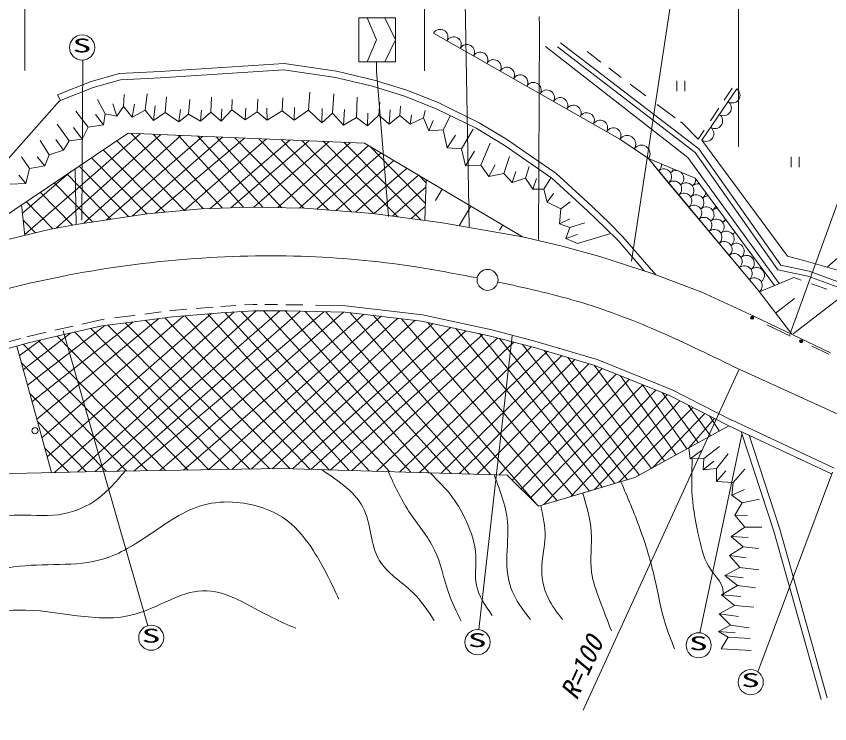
# Model space of a CAD drawing. Units: millimetres, scale not verified. Extents: x 40000 to 680000, y 20000 to 380000.
# Drawn here: x 128743 to 206490, y 278089 to 345656 of the extents above; entities that cross this region are included whole.
import ezdxf
from ezdxf.enums import TextEntityAlignment as Align

# ---------------------------------------------------------------- set-up
doc = ezdxf.new("R2010")
doc.units = ezdxf.units.MM
doc.header["$LTSCALE"] = 1000
for name, color, linetype, lineweight in [('M-BGD', 2, 'Continuous', 13), ('M-BGD-RSTR', 3, 'Continuous', 13), ('M-TTL', 7, 'Continuous', 13), ('M-TTL-FRAM', 7, 'Continuous', 13), ('M-TTL-LINE', 7, 'Continuous', 13), ('M-TTL-TXT', 7, 'Continuous', 13)]:
    doc.layers.add(name, color=color, linetype=linetype, lineweight=lineweight)
doc.styles.add('ＭＳ ゴシック', font='')
doc.styles.get('ＭＳ ゴシック').set_extended_font_data('MS Gothic')

msp = doc.modelspace()

# ---------------------------------------------------------------- linework, layer by layer
at = {"layer": 'M-BGD'}
msp.add_line((197889, 311908), (264689, 281634), dxfattribs=at)
for points, knots in [([(112317, 314122), (115161, 315313), (118005, 316505), (120912, 317526), (124887, 318921), (128979, 319998), (133117, 320816), (136818, 321547), (140556, 322071), (144312, 322396), (148196, 322732), (152100, 322855), (155999, 322732), (159599, 322619), (163195, 322296), (166753, 321747), (168768, 321436), (170770, 321053), (172773, 320669)], [0, 0, 0, 0, 1, 1, 1, 2, 2, 2, 3, 3, 3, 4, 4, 4, 5, 5, 5, 6, 6, 6, 6]), ([(174812, 320272), (177325, 319726), (179837, 319179), (182299, 318454), (184936, 317678), (187516, 316697), (190042, 315603), (192697, 314454), (195293, 313181), (197889, 311908)], [0, 0, 0, 0, 1, 1, 1, 2, 2, 2, 3, 3, 3, 3])]:
    msp.add_open_spline(points, degree=3, knots=knots, dxfattribs=at)
at = {"layer": 'M-BGD-RSTR'}
msp.add_circle((173786, 320477), 1000, dxfattribs=at)
at = {"layer": 'M-TTL'}
for p, q in [((186444, 333906), (168636, 344040)), ((186444, 333906), (168636, 344040)), ((180764, 343133), (193979, 332984)), ((179338, 342764), (192933, 332154)), ((180459, 342736), (193614, 332633)), ((184626, 341284), (183293, 342285)), ((142497, 340389), (154337, 341133)), ((154337, 341133), (159363, 340402)), ((186570, 339824), (185373, 340723)), ((135905, 339418), (138597, 340198)), ((138597, 340198), (142497, 340389)), ((138697, 339602), (142530, 339790)), ((142530, 339790), (154312, 340530)), ((154312, 340530), (159251, 339812)), ((159251, 339812), (162778, 338977)), ((159363, 340402), (162936, 339557)), ((132669, 338153), (135905, 339418)), ((136098, 338849), (138697, 339602)), ((162936, 339557), (166058, 338591)), ((188922, 338057), (187417, 339187)), ((191881, 338489), (191881, 339489)), ((192631, 339489), (192631, 338489)), ((132888, 337595), (136098, 338849)), ((141050, 336686), (141253, 338250)), ((156688, 336686), (156802, 338423)), ((158963, 336395), (159082, 338264)), ((162778, 338977), (165859, 338025)), ((166058, 338591), (169052, 337410)), ((194261, 333836), (197596, 338727)), ((194261, 333836), (197596, 338727)), ((197152, 338801), (196400, 337660)), ((125723, 329522), (132888, 337595)), ((132669, 338153), (132926, 337663)), ((137250, 336348), (136499, 337696)), ((138993, 337049), (139065, 338199)), ((142962, 336468), (143114, 337948)), ((145189, 336323), (145328, 337696)), ((147344, 336492), (147416, 337922)), ((149353, 336734), (149378, 337721)), ((151774, 336516), (151818, 337746)), ((154146, 336613), (154207, 337872)), ((161263, 335983), (161313, 337945)), ((163393, 336201), (163483, 337454)), ((165859, 338025), (168810, 336861)), ((138339, 336130), (137983, 337294)), ((138339, 336130), (138993, 337049)), ((138993, 337049), (139815, 336009)), ((139815, 336009), (140046, 337269)), ((139815, 336009), (141050, 336686)), ((141050, 336686), (141873, 335694)), ((141873, 335694), (142008, 337092)), ((144294, 335573), (144448, 336740)), ((146351, 335645), (146460, 336690)), ((148312, 335645), (148397, 336815)), ((148312, 335645), (149353, 336734)), ((149353, 336734), (150636, 335766)), ((150636, 335766), (150686, 336866)), ((152718, 335742), (152698, 336865)), ((155308, 335742), (155339, 336941)), ((155308, 335742), (156688, 336686)), ((156688, 336686), (157946, 335475)), ((157946, 335475), (157979, 336842)), ((160028, 335257), (160099, 336744)), ((164385, 335354), (164476, 336731)), ((165402, 336177), (165481, 337087)), ((168810, 336861), (172702, 334967)), ((169052, 337410), (172991, 335494)), ((191731, 335947), (190007, 337242)), ((195879, 336871), (195093, 335678)), ((135603, 335065), (134436, 336590)), ((137080, 335282), (136323, 336288)), ((137080, 335282), (137250, 336348)), ((137250, 336348), (138339, 336130)), ((141873, 335694), (142962, 336468)), ((142962, 336468), (144294, 335573)), ((144294, 335573), (145189, 336323)), ((145189, 336323), (146351, 335645)), ((146351, 335645), (147344, 336492)), ((147344, 336492), (148312, 335645)), ((150636, 335766), (151774, 336516)), ((151774, 336516), (152718, 335742)), ((152718, 335742), (154146, 336613)), ((154146, 336613), (155308, 335742)), ((157946, 335475), (158963, 336395)), ((158963, 336395), (160028, 335257)), ((160028, 335257), (161263, 335983)), ((161263, 335983), (162304, 335209)), ((162304, 335209), (162343, 336413)), ((162304, 335209), (163393, 336201)), ((163393, 336201), (164385, 335354)), ((164385, 335354), (165402, 336177)), ((165402, 336177), (166395, 335354)), ((166395, 335354), (166523, 336216)), ((166395, 335354), (167653, 335959)), ((167653, 335959), (167810, 336645)), ((167653, 335959), (168162, 334700)), ((169541, 334797), (170225, 336106)), ((133784, 333772), (132650, 335357)), ((135603, 335065), (137080, 335282)), ((168162, 334700), (168594, 335689)), ((172991, 335494), (175686, 333848)), ((192371, 335466), (192241, 335564)), ((193928, 333910), (192371, 335466)), ((139432, 334481), (121542, 322517)), ((140596, 334433), (129556, 324823)), ((142563, 334352), (132550, 325411)), ((135032, 333912), (134210, 335030)), ((135032, 333912), (135603, 335065)), ((162026, 333551), (139432, 334481)), ((139736, 334469), (146630, 327279)), ((141865, 334381), (148469, 327339)), ((168162, 334700), (169541, 334797)), ((169541, 334797), (169929, 333078)), ((169929, 333078), (170715, 334316)), ((171308, 332981), (172419, 334867)), ((172702, 334967), (175360, 333344)), ((194505, 334785), (193928, 333910)), ((131901, 332428), (131015, 333798)), ((133257, 332879), (132524, 333898)), ((133257, 332879), (133784, 333772)), ((133784, 333772), (135032, 333912)), ((144475, 334273), (135188, 325888)), ((146551, 334188), (137375, 326213)), ((138355, 333761), (144823, 327115)), ((148447, 334110), (139821, 326578)), ((150568, 334023), (142012, 326859)), ((144243, 334283), (150450, 327416)), ((152644, 333937), (144805, 327113)), ((146098, 334207), (152294, 327412)), ((154910, 333844), (147277, 327292)), ((147850, 334134), (154120, 327374)), ((156711, 333770), (149254, 327369)), ((149620, 334062), (156220, 327331)), ((158652, 333690), (151459, 327429)), ((151938, 333966), (158610, 327150)), ((160701, 333605), (153733, 327382)), ((154059, 333879), (160791, 326981)), ((156041, 333797), (162897, 326818)), ((158085, 333713), (165203, 326501)), ((160056, 333632), (167416, 326202)), ((177127, 324605), (162026, 333551)), ((175686, 333848), (177886, 332334)), ((189183, 332064), (186444, 333906)), ((189183, 332064), (186444, 333906)), ((202450, 322756), (194261, 333836)), ((131901, 332428), (133257, 332879)), ((137063, 332897), (142959, 326945)), ((162419, 333318), (155799, 327340)), ((162536, 333249), (167847, 327791)), ((169929, 333078), (171308, 332981)), ((171308, 332981), (171671, 331359)), ((171671, 331359), (172542, 332784)), ((173148, 331432), (174037, 333531)), ((175360, 333344), (177547, 331839)), ((193979, 332984), (201825, 321876)), ((130007, 331104), (129229, 332238)), ((131481, 331373), (130738, 332238)), ((131481, 331373), (131901, 332428)), ((135927, 332137), (141209, 326786)), ((163630, 332601), (157460, 327239)), ((175351, 330633), (175900, 332256)), ((177886, 332334), (180319, 330676)), ((190677, 330213), (189183, 332064)), ((193617, 330194), (189183, 332064)), ((199770, 319346), (189183, 332064)), ((192933, 332154), (201650, 320129)), ((193614, 332633), (201531, 321426)), ((202814, 331232), (202814, 332232)), ((203564, 332232), (203564, 331232)), ((130007, 331104), (131481, 331373)), ((134745, 331347), (139480, 326527)), ((164825, 331892), (159330, 327094)), ((171671, 331359), (173148, 331432)), ((173148, 331432), (173923, 330367)), ((173923, 330367), (174515, 331484)), ((177408, 330197), (177751, 331312)), ((177547, 331839), (179945, 330205)), ((129642, 329674), (129002, 330477)), ((134000, 330848), (129327, 326837)), ((129642, 329674), (130007, 331104)), ((133594, 330577), (137791, 326275)), ((134461, 325780), (134360, 331089)), ((166090, 331143), (161168, 326952)), ((167196, 330488), (162958, 326805)), ((167212, 330479), (167921, 329739)), ((173923, 330367), (175351, 330633)), ((175351, 330633), (176150, 329786)), ((176150, 329786), (176477, 330834)), ((180319, 330676), (183754, 327526)), ((128168, 329609), (129642, 329674)), ((132365, 329755), (136028, 326013)), ((167933, 330052), (167784, 326153)), ((176150, 329786), (177408, 330197)), ((177408, 330197), (178110, 329156)), ((178110, 329156), (178450, 330148)), ((179151, 329156), (179835, 330221)), ((179945, 330205), (183343, 327089)), ((199661, 319489), (190677, 330213)), ((201210, 319946), (193617, 330194)), ((167906, 329355), (164714, 326568)), ((168825, 328069), (169462, 329146)), ((178110, 329156), (179151, 329156)), ((179151, 329156), (179490, 327897)), ((206244, 321692), (214766, 329189)), ((131024, 328858), (134109, 325712)), ((179490, 327897), (180093, 328726)), ((129233, 327661), (129567, 324719)), ((129687, 327964), (132238, 325350)), ((146402, 327258), (151019, 327438)), ((151019, 327438), (156285, 327330)), ((156285, 327330), (162815, 326824)), ((167835, 327483), (166480, 326329)), ((171073, 325649), (172188, 327531)), ((179490, 327897), (180797, 327268)), ((180797, 327268), (181674, 327929)), ((183754, 327526), (185457, 325894)), ((134461, 325780), (141243, 326789)), ((141243, 326789), (146402, 327258)), ((162815, 326824), (169488, 325922)), ((180797, 327268), (180676, 325840)), ((183343, 327089), (185037, 325466)), ((129402, 326174), (130587, 324964)), ((132023, 325309), (134461, 325780)), ((169488, 325922), (177127, 324605)), ((180676, 325840), (181649, 326311)), ((180676, 325840), (181644, 325477)), ((181644, 325477), (183096, 325943)), ((185457, 325894), (186700, 324639)), ((126155, 323898), (132023, 325309)), ((174943, 325241), (175232, 325728)), ((181644, 325477), (181257, 324436)), ((185037, 325466), (186259, 324231)), ((177127, 324605), (180778, 323721)), ((181257, 324436), (182397, 324815)), ((181257, 324436), (182395, 323952)), ((182395, 323952), (185572, 324925)), ((186259, 324231), (188763, 321330)), ((186700, 324639), (189881, 320953)), ((180778, 323721), (184530, 322711)), ((184530, 322711), (189616, 321052)), ((204228, 322274), (202450, 322756)), ((201825, 321876), (204521, 321326)), ((209750, 320680), (204228, 322274)), ((201531, 321426), (204383, 320844)), ((204521, 321326), (209024, 319667)), ((189616, 321052), (194269, 319320)), ((199770, 319346), (203047, 320712)), ((203047, 320712), (203773, 320459)), ((204383, 320844), (208808, 319214)), ((204755, 320118), (206221, 319607)), ((194269, 319320), (199247, 317011)), ((202864, 315282), (199661, 319489)), ((148297, 317942), (149734, 318031)), ((150570, 318082), (151392, 318133)), ((151392, 318133), (151759, 318130)), ((152510, 318125), (153709, 318116)), ((154496, 318110), (154652, 318109)), ((154652, 318109), (156119, 318081)), ((157356, 318057), (160214, 318002)), ((160214, 318002), (167559, 317144)), ((203121, 318686), (201318, 317313)), ((147393, 317265), (131687, 303593)), ((149569, 317419), (132405, 302092)), ((151666, 317531), (134624, 302143)), ((153921, 317514), (136278, 302182)), ((155861, 317486), (138374, 302216)), ((158154, 317441), (139996, 302240)), ((141020, 317221), (142595, 317422)), ((160013, 317406), (142449, 302277)), ((143403, 317525), (143612, 317552)), ((143612, 317552), (145060, 317672)), ((143675, 316955), (148340, 317344)), ((145938, 317746), (147567, 317881)), ((147036, 317235), (160565, 302267)), ((148340, 317344), (151408, 317533)), ((148688, 317365), (162504, 302212)), ((150249, 317461), (164443, 302156)), ((151408, 317533), (154644, 317509)), ((152378, 317525), (166451, 302099)), ((154435, 317511), (168199, 302049)), ((154644, 317509), (160173, 317402)), ((156369, 317476), (170312, 301989)), ((158328, 317438), (172062, 301939)), ((160173, 317402), (167460, 316551)), ((160653, 317346), (174072, 301881)), ((139911, 316475), (130243, 308841)), ((142354, 316787), (130698, 307188)), ((144748, 317044), (131188, 305406)), ((135010, 316263), (136817, 316680)), ((136817, 316680), (137133, 316721)), ((136923, 316089), (140019, 316489)), ((138137, 316851), (139942, 317084)), ((139942, 317084), (140121, 317107)), ((140019, 316489), (143675, 316955)), ((141094, 316626), (154909, 302428)), ((142953, 316863), (156848, 302373)), ((161957, 317194), (144742, 302311)), ((144853, 317053), (158668, 302321)), ((163619, 317000), (147118, 302346)), ((165198, 316815), (149332, 302379)), ((166873, 316620), (151188, 302407)), ((162882, 317086), (178511, 299019)), ((165571, 316772), (180438, 299388)), ((167460, 316551), (174056, 315115)), ((167559, 317144), (174195, 315698)), ((199247, 317011), (206570, 313512)), ((137220, 316127), (129809, 310420)), ((132432, 315667), (134182, 316071)), ((132607, 315091), (135250, 315702)), ((135250, 315702), (136923, 316089)), ((135862, 315844), (149093, 302376)), ((137493, 316162), (151072, 302405)), ((139157, 316378), (152971, 302434)), ((168565, 316310), (153208, 302437)), ((170242, 315945), (155147, 302422)), ((168076, 316417), (181970, 299843)), ((170751, 315834), (183541, 300311)), ((174195, 315698), (178312, 314629)), ((202734, 315090), (200486, 316183)), ((127538, 314437), (129180, 314889)), ((133927, 315396), (129406, 311886)), ((129760, 315049), (131602, 315475)), ((129908, 314467), (132607, 315091)), ((132662, 315104), (145177, 302317)), ((134328, 315489), (147154, 302347)), ((171718, 315624), (156888, 302372)), ((173332, 315272), (158745, 302319)), ((160801, 302260), (174768, 314930)), ((173004, 315344), (184740, 300667)), ((174056, 315115), (178151, 314051)), ((174919, 314890), (185961, 301030)), ((127830, 313895), (129908, 314467)), ((128781, 314157), (132101, 302085)), ((131055, 314733), (129034, 313237)), ((129413, 314331), (141261, 302259)), ((130844, 314684), (143002, 302285)), ((163177, 302192), (176301, 314531)), ((177112, 314321), (187172, 301390)), ((178312, 314629), (184253, 312862)), ((206411, 313392), (204777, 314147)), ((177967, 314098), (165369, 302130)), ((179485, 313654), (167286, 302075)), ((178151, 314051), (184055, 312295)), ((179203, 313738), (188302, 301835)), ((129210, 312598), (139281, 302230)), ((180872, 313242), (169368, 302016)), ((182133, 312867), (171073, 301967)), ((181475, 313062), (189440, 302464)), ((184253, 312862), (191431, 309969)), ((183452, 312474), (172786, 301918)), ((184747, 312016), (174896, 301858)), ((183974, 312319), (190711, 303166)), ((184055, 312295), (191183, 309422)), ((186084, 311478), (176154, 301340)), ((186486, 311315), (191805, 303771)), ((187317, 310981), (177008, 300499)), ((188627, 310452), (177937, 299683)), ((188603, 310462), (192843, 304345)), ((130024, 309638), (137346, 302201)), ((189884, 309946), (179173, 299012)), ((190966, 309510), (181759, 299781)), ((190509, 309694), (193926, 304943)), ((191431, 309969), (197116, 307091)), ((192164, 308926), (184004, 300448)), ((191183, 309422), (196845, 306556)), ((193396, 308302), (186342, 301144)), ((192971, 308517), (195080, 305581)), ((194552, 307717), (189566, 302534)), ((195489, 307242), (193034, 304450)), ((195010, 307485), (195937, 306054)), ((130753, 306988), (135445, 302162)), ((187876, 301600), (196845, 306556)), ((196845, 306556), (206675, 301950)), ((197099, 307099), (206929, 302493)), ((198031, 306000), (201160, 296483)), ((198778, 305650), (201734, 296658)), ((131457, 304429), (133782, 302124)), ((193034, 304450), (193136, 303385)), ((193136, 303385), (194230, 304180)), ((194463, 303411), (195943, 304559)), ((193136, 303385), (194463, 303411)), ((194463, 303411), (194383, 302349)), ((195684, 302455), (196772, 303857)), ((136668, 302191), (154124, 302451)), ((154124, 302451), (175650, 301836)), ((194383, 302349), (195424, 303155)), ((194383, 302349), (195684, 302455)), ((195684, 302455), (195684, 301234)), ((136668, 302191), (116882, 301734)), ((175650, 301836), (178671, 298862)), ((195684, 301234), (196575, 302256)), ((197250, 301128), (198372, 302397)), ((178671, 298862), (187876, 301600)), ((195684, 301234), (197250, 301128)), ((197250, 301128), (197144, 299907)), ((197144, 299907), (198330, 300445)), ((197144, 299907), (198126, 299190)), ((198126, 299190), (199791, 299546)), ((198126, 299190), (197436, 298022)), ((197436, 298022), (198365, 296854)), ((197436, 298022), (198639, 297987)), ((198365, 296854), (197064, 295978)), ((198365, 296854), (200001, 296864)), ((201160, 296483), (205681, 280411)), ((201734, 296658), (206258, 280574)), ((197064, 295978), (198232, 294969)), ((197064, 295978), (198695, 295867)), ((198232, 294969), (196905, 294146)), ((198232, 294969), (199678, 294814)), ((196905, 294146), (197887, 293005)), ((196905, 294146), (198512, 293944)), ((197887, 293005), (196453, 292261)), ((197887, 293005), (199706, 292792)), ((196453, 292261), (197674, 291279)), ((196453, 292261), (198218, 292020)), ((197674, 291279), (196135, 290403)), ((197674, 291279), (199383, 291065)), ((196135, 290403), (197382, 289394)), ((196135, 290403), (197979, 290237)), ((197382, 289394), (195922, 288572)), ((197382, 289394), (199228, 289211)), ((195922, 288572), (197011, 287510)), ((195922, 288572), (197768, 288327)), ((197011, 287510), (195869, 286899)), ((195869, 286899), (196798, 286342)), ((195869, 286899), (197459, 286768)), ((197011, 287510), (198765, 287260)), ((196798, 286342), (196108, 285253)), ((196798, 286342), (198891, 286221)), ((196108, 285253), (198975, 285094))]:
    msp.add_line(p, q, dxfattribs=at)
for centre, radius in [((199081, 316866), 150), ((199081, 316866), 100), ((199081, 316866), 50), ((203756, 314619), 150), ((203756, 314619), 100), ((203756, 314619), 50), ((130531, 306076), 295)]:
    msp.add_circle(centre, radius, dxfattribs=at)
for centre, radius, start, end in [((169272, 343678), 732, 330.35682, 150.35682), ((170544, 342954), 732, 330.35682, 150.35682), ((171816, 342230), 732, 330.35682, 150.35682), ((173088, 341507), 732, 330.35682, 150.35682), ((174360, 340783), 732, 330.35682, 150.35682), ((175632, 340059), 732, 330.35682, 150.35682), ((176904, 339335), 732, 330.35682, 150.35682), ((178176, 338611), 732, 330.35682, 150.35682), ((179448, 337887), 732, 330.35682, 150.35682), ((197179, 338116), 740, 235.71043, 55.71043), ((180720, 337163), 732, 330.35682, 150.35682), ((196346, 336893), 740, 235.71043, 55.71043), ((181992, 336440), 732, 330.35682, 150.35682), ((183264, 335716), 732, 330.35682, 150.35682), ((195512, 335670), 740, 235.71043, 55.71043), ((184536, 334992), 732, 330.35682, 150.35682), ((185808, 334268), 732, 330.35682, 150.35682), ((194678, 334447), 740, 235.71043, 55.71043), ((187128, 333446), 825, 326.07919, 146.07919), ((188498, 332524), 825, 326.07919, 146.07919), ((189664, 331486), 752, 309.77551, 4.4842), ((190627, 330330), 752, 309.77551, 129.77551), ((190832, 331321), 752, 309.77551, 340.47744), ((191794, 330165), 752, 309.77551, 129.77551), ((191589, 329173), 752, 309.77551, 129.77551), ((192757, 329008), 752, 309.77551, 129.77551), ((192935, 330062), 752, 309.77551, 2.93429), ((193897, 328906), 752, 81.10056, 129.77551), ((192552, 328017), 752, 309.77551, 129.77551), ((193719, 327852), 752, 309.77551, 129.77551), ((193897, 328906), 752, 309.77551, 353.39189), ((194860, 327750), 752, 89.09943, 129.77551), ((193514, 326861), 752, 309.77551, 129.77551), ((194681, 326696), 752, 309.77551, 129.77551), ((194860, 327750), 752, 309.77551, 343.19403), ((195822, 326593), 752, 97.81172, 129.77551), ((194477, 325705), 752, 309.77551, 129.77551), ((195644, 325540), 752, 309.77551, 129.77551), ((195822, 326593), 752, 309.77551, 336.4524), ((196785, 325437), 752, 103.41251, 129.77551), ((195439, 324548), 752, 309.77551, 129.77551), ((196606, 324384), 752, 309.77551, 129.77551), ((196785, 325437), 752, 309.77551, 331.73174), ((196402, 323392), 752, 309.77551, 129.77551), ((197569, 323227), 752, 309.77551, 129.77551), ((197364, 322236), 752, 309.77551, 129.77551), ((198531, 322071), 752, 309.77551, 129.77551), ((198327, 321080), 752, 309.77551, 129.77551), ((199494, 320915), 752, 309.77551, 129.77551), ((199289, 319924), 752, 309.77551, 129.77551)]:
    msp.add_arc(centre, radius, start, end, dxfattribs=at)
at = {"layer": 'M-TTL-FRAM'}
for points, knots in [([(139162, 302228), (138236, 301153), (137309, 300079), (136142, 299307), (135143, 298647), (133968, 298209), (132776, 298052), (131375, 297869), (129951, 298075), (128555, 297996), (126890, 297900), (125267, 297397), (123592, 297140), (122033, 296901), (120429, 296876), (118972, 296342), (117306, 295732), (115832, 294457), (114123, 294060), (113171, 293839), (112146, 293891), (111157, 293718), (110217, 293554), (109309, 293188), (108533, 292635), (107637, 291995), (106916, 291105), (106422, 290125), (105874, 289036), (105604, 287836), (105338, 286645), (105053, 285365), (104770, 284095), (104483, 282823), (104126, 281247), (103762, 279668), (103399, 278089)], [0, 0, 0, 0, 1, 1, 1, 2, 2, 2, 3, 3, 3, 4, 4, 4, 5, 5, 5, 6, 6, 6, 7, 7, 7, 8, 8, 8, 9, 9, 9, 10, 10, 10, 11, 11, 11, 12, 12, 12, 12]), ([(157925, 302355), (159597, 301245), (161268, 300135), (162017, 298457), (162675, 296987), (162624, 295079), (163429, 293709), (164152, 292478), (165566, 291679), (166637, 290628), (167454, 289827), (168072, 288880), (168691, 287933)], [0, 0, 0, 0, 1, 1, 1, 2, 2, 2, 3, 3, 3, 4, 4, 4, 4]), ([(182887, 300116), (183252, 298893), (183618, 297670), (183696, 296413), (183775, 295133), (183556, 293817), (183728, 292553), (183853, 291637), (184182, 290748), (184513, 289870), (184883, 288891), (185254, 287924), (185626, 286958)], [0, 0, 0, 0, 1, 1, 1, 2, 2, 2, 3, 3, 3, 4, 4, 4, 4])]:
    msp.add_open_spline(points, degree=3, knots=knots, dxfattribs=at)
at = {"layer": 'M-TTL-LINE'}
for points, knots in [([(193344, 303389), (193302, 302193), (193261, 300998), (193347, 299815), (193444, 298476), (193706, 297153), (194001, 295824), (194240, 294745), (194502, 293662), (195146, 292748), (195550, 292175), (196105, 291668), (196258, 291014), (196304, 290816), (196314, 290604), (196323, 290393)], [0, 0, 0, 0, 1, 1, 1, 2, 2, 2, 3, 3, 3, 4, 4, 4, 5, 5, 5, 5]), ([(164293, 302160), (164887, 300862), (165481, 299564), (166265, 298368), (167078, 297127), (168096, 295997), (168724, 294679), (169330, 293407), (169573, 291960), (170048, 290612), (170381, 289665), (170829, 288767), (171277, 287869)], [0, 0, 0, 0, 1, 1, 1, 2, 2, 2, 3, 3, 3, 4, 4, 4, 4]), ([(168289, 302046), (169051, 301298), (169814, 300550), (170444, 299700), (170969, 298992), (171402, 298215), (171773, 297403), (172246, 296367), (172618, 295275), (172673, 294138), (172719, 293193), (172546, 292217), (172718, 291324), (172917, 290289), (173578, 289364), (174239, 288440)], [0, 0, 0, 0, 1, 1, 1, 2, 2, 2, 3, 3, 3, 4, 4, 4, 5, 5, 5, 5]), ([(174410, 301872), (175019, 300278), (175629, 298685), (175723, 297043), (175796, 295770), (175560, 294468), (175628, 293165), (175678, 292217), (175889, 291269), (176290, 290422), (176696, 289565), (177297, 288811), (177898, 288058)], [0, 0, 0, 0, 1, 1, 1, 2, 2, 2, 3, 3, 3, 4, 4, 4, 4]), ([(186539, 301202), (187166, 299725), (187794, 298247), (188341, 296740), (188901, 295200), (189378, 293628), (189748, 292029), (190092, 290542), (190343, 289031), (190795, 287580), (191039, 286794), (191342, 286025), (191645, 285257)], [0, 0, 0, 0, 1, 1, 1, 2, 2, 2, 3, 3, 3, 4, 4, 4, 4]), ([(110037, 282673), (111105, 285268), (112173, 287862), (114144, 289219), (116115, 290575), (118988, 290695), (121589, 291272), (123999, 291807), (126175, 292734), (128519, 293069), (131346, 293472), (134417, 293012), (137118, 293838), (138663, 294311), (140086, 295203), (141482, 296148), (143138, 297269), (144756, 298464), (146616, 298972), (147638, 299250), (148734, 299322), (149825, 299228), (151586, 299076), (153337, 298492), (154702, 297431), (155682, 296669), (156463, 295662), (157140, 294607), (158089, 293130), (158834, 291558), (159578, 289987)], [0, 0, 0, 0, 1, 1, 1, 2, 2, 2, 3, 3, 3, 4, 4, 4, 5, 5, 5, 6, 6, 6, 7, 7, 7, 8, 8, 8, 9, 9, 9, 10, 10, 10, 10]), ([(178871, 298922), (179093, 297918), (179314, 296914), (179284, 295915), (179258, 295030), (179034, 294149), (178983, 293244), (178922, 292168), (179105, 291058), (179564, 290099), (179920, 289356), (180442, 288705), (180964, 288053)], [0, 0, 0, 0, 1, 1, 1, 2, 2, 2, 3, 3, 3, 4, 4, 4, 4]), ([(116234, 283216), (117976, 284543), (119719, 285870), (121661, 286902), (123897, 288090), (126397, 288887), (128931, 288950), (132677, 289042), (136496, 287530), (140092, 288540), (142292, 289157), (144408, 290719), (146543, 290792), (148771, 290868), (151019, 289321), (153198, 288232), (153955, 287854), (154703, 287531), (155451, 287208)], [0, 0, 0, 0, 1, 1, 1, 2, 2, 2, 3, 3, 3, 4, 4, 4, 5, 5, 5, 6, 6, 6, 6])]:
    msp.add_open_spline(points, degree=3, knots=knots, dxfattribs=at)
at = {"layer": 'M-TTL-TXT'}
for p, q in [((129568, 340464), (129569, 351502)), ((167766, 340462), (167767, 351501)), ((197776, 333173), (197777, 351499)), ((171634, 347033), (172044, 325540)), ((191227, 346546), (187546, 322271)), ((161477, 345514), (161476, 341314)), ((161477, 345514), (161476, 341314)), ((161477, 345514), (164977, 345514)), ((161477, 345514), (164977, 345514)), ((162277, 345514), (163177, 343414)), ((162277, 345514), (163177, 343414)), ((163977, 345514), (164977, 343414)), ((163977, 345514), (164977, 343414)), ((164977, 345514), (164976, 341314)), ((164977, 345514), (164976, 341314)), ((178746, 344763), (178731, 345650)), ((178746, 344763), (178641, 324323)), ((163177, 343414), (162276, 341314)), ((163177, 343414), (162276, 341314)), ((164977, 343414), (163976, 341314)), ((164977, 343414), (163976, 341314)), ((135108, 341477), (135008, 326197)), ((161476, 341314), (164976, 341314)), ((161476, 341314), (164976, 341314)), ((163176, 340414), (163161, 341302)), ((163176, 340414), (163161, 341302)), ((211994, 340956), (202666, 315271)), ((163176, 340414), (164332, 326520)), ((214931, 324541), (202994, 315318)), ((141311, 287454), (133240, 315610)), ((172958, 287072), (176131, 315148)), ((197792, 311897), (182916, 279397)), ((194079, 286774), (198102, 305706)), ((199619, 283049), (206770, 302101))]:
    msp.add_line(p, q, dxfattribs=at)
for centre in [(135040, 342675), (141642, 286301), (172823, 285880), (193962, 285579), (198940, 282060)]:
    msp.add_circle(centre, 1200, dxfattribs=at)

# ---------------------------------------------------------------- texts
at = {"layer": 'M-TTL-TXT', "style": 'ＭＳ ゴシック', "width": 2}
for p in [(134121, 341812), (140723, 285438), (171904, 285017), (193043, 284716), (198021, 281197)]:
    msp.add_text('S', height=1320, rotation=359.997, dxfattribs=at).set_placement(p, align=Align.BOTTOM_LEFT)
at = {"layer": 'M-TTL-TXT', "style": 'ＭＳ ゴシック', "oblique": 15}
msp.add_text('R=100', height=1833, rotation=65.17, dxfattribs=at).set_placement((182808, 280009), align=Align.BOTTOM_LEFT)

doc.saveas('drawing.dxf')
